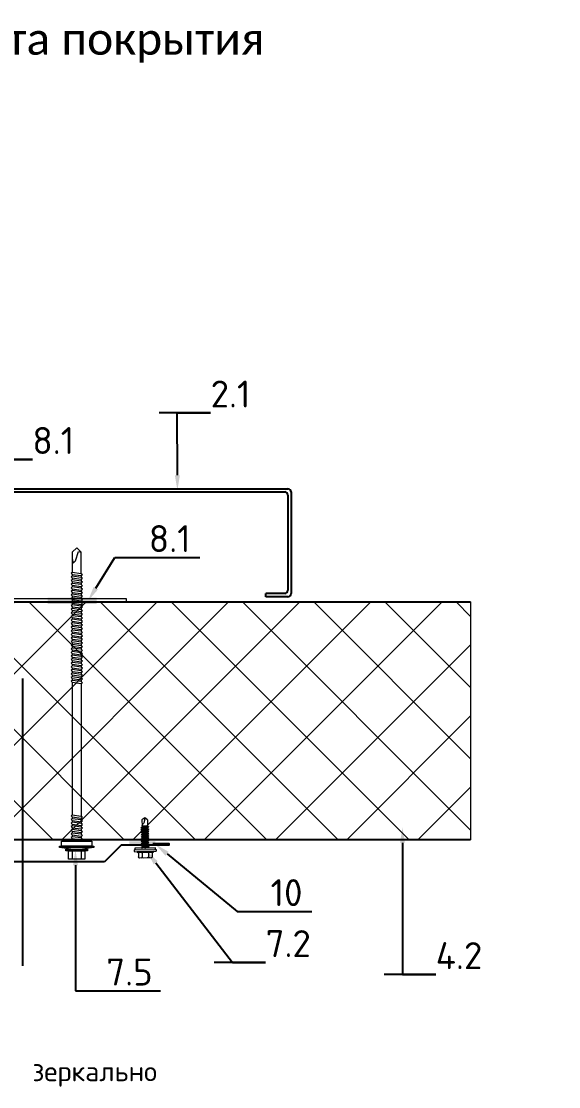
# Model space of a CAD drawing. Header units: millimetres. Extents: x -3689 to 3021565, y -698052 to -604547.
# Drawn here: x 2759594 to 2759933, y -667363 to -666692 of the extents above; entities that cross this region are included whole.
import ezdxf
from ezdxf import colors
from ezdxf.entities.mleader import LeaderData, LeaderLine
from ezdxf.math import Vec2, Vec3

# ---------------------------------------------------------------- set-up
doc = ezdxf.new("R2010")
doc.units = ezdxf.units.MM
doc.linetypes.add('CENTER', pattern=[50.800000000000004, 31.75, -6.35, 6.35, -6.35])
doc.layers.get('0').update_dxf_attribs({"lineweight": 0})
for name, color, linetype in [('A-DOOR-IDEN', 12, 'Continuous'), ('A-FLOR-IDEN', 14, 'Continuous'), ('A-WALL-PATT', 181, 'Continuous'), ('S-GRID', 133, 'CENTER'), ('S-METL', 14, 'Continuous'), ('S-WALL-PATT', 181, 'Continuous')]:
    doc.layers.add(name, color=color, linetype=linetype)
doc.styles.add('Calibri', font='calibri.ttf')
doc.styles.add('ЕСКД', font='isocpeur.ttf')

# ---------------------------------------------------------------- blocks, each defined once
blk = doc.blocks.new('hgm')
at = {"ltscale": 10}
for p, q in [((-21108.96132559556, 245267.5187540154), (-21094.96132559556, 245267.5187540157)), ((-21094.96132559556, 245267.5187540157), (-21094.96132559556, 245265.5187540157)), ((-20912.96132559556, 245267.5187540154), (-20926.96132559556, 245267.5187540157)), ((-20926.96132559556, 245267.5187540157), (-20926.96132559556, 245265.5187540157)), ((-21110.96132559556, 245201.5187540157), (-21110.96132559556, 245265.5187540157)), ((-21108.96132559556, 245203.5187540157), (-21108.96132559556, 245263.5187540157)), ((-21106.96132559556, 245265.5187540154), (-21094.96132559556, 245265.5187540157)), ((-20914.96132559556, 245265.5187540154), (-20926.96132559556, 245265.5187540157)), ((-20912.96132559556, 245203.5187540157), (-20912.96132559556, 245263.5187540157)), ((-20910.96132559556, 245201.5187540157), (-20910.96132559556, 245265.5187540157)), ((-20910.96132559556, 245201.5187540157), (-20910.96132559556, 245264.460550272)), ((-20914.9613255958, 245201.518754016), (-21106.96132559556, 245201.518754016)), ((-20912.9613255958, 245199.518754016), (-21108.96132559964, 245199.5187540157))]:
    blk.add_line(p, q, dxfattribs=at)
for centre, start, end in [((-21108.82260798308, 245265.3800364029), 93.71101659439532, 176.2889833988407), ((-20913.10004320805, 245265.3800364029), 3.711016601159364, 86.28898341226082), ((-21106.82260798308, 245263.3800364029), 93.71101659439532, 176.2889833988407), ((-20915.10004320805, 245263.3800364029), 3.711016601159364, 86.28898341226082), ((-21108.82260798308, 245201.6574716285), 183.7110166011593, 266.2889834056047), ((-21106.82260798308, 245203.6574716285), 183.7110166011593, 266.2889834056047), ((-20915.10004320805, 245203.6574716285), 273.7110165877392, 356.2889833988406), ((-20913.10004320805, 245201.6574716285), 273.7110165877392, 356.2889833988406)]:
    blk.add_arc(centre, 2.14321151593663, start, end, dxfattribs=at)
blk = doc.blocks.new('одлот')
at = {"linetype": 'Continuous', "lineweight": 15}
for p, q in [((-25692.78617162996, 186085.1593354954, -2.76229047643557), (-25692.78617162996, 186083.1593354954, -2.76229047643557)), ((-25692.78617162996, 186085.1593354954, -2.76229047643557), (-25601.78617162996, 186085.1593354954, -2.76229047643557)), ((-25692.78617162996, 186083.1593354954, -2.76229047643557), (-25601.78617162996, 186083.1593354954, -2.76229047643557)), ((-25594.78617162996, 186076.1593354954, -2.76229047643557), (-25594.78617162996, 186015.1593354954, -2.76229047643557)), ((-25592.78617162996, 186076.1593354954, -2.76229047643557), (-25592.78617162996, 186015.1593354954, -2.76229047643557)), ((-25594.78617162996, 186015.1593354954, -2.76229047643557), (-25592.78617162996, 186015.1593354954, -2.76229047643557))]:
    blk.add_line(p, q, dxfattribs=at)
for centre, radius, start, end in [((-25601.78617162996, 186076.1593354954, -2.76229047643557), 9.000000000000023, 7.016709298534877e-15, 90), ((-25601.66782489791, 186076.2776822275, -2.76229047643557), 6.882670822323512, 359.0147571158492, 90.98524288414832)]:
    blk.add_arc(centre, radius, start, end, dxfattribs=at)
blk.add_blockref('hgm', (-4685.63363665601, -59185.68435030084))
blk = doc.blocks.new('*U563')
at = {"lineweight": 0}
h = blk.add_hatch(dxfattribs=at)
h.set_pattern_fill('ANSI37', color=181, scale=10, style=0)
h.set_pattern_definition([(45, (90, -532.448770688905), (-22.45064030267288, 22.45064030267288), []), (135, (90, -532.448770688905), (-22.45064030267288, -22.45064030267288), [])])
h.paths.add_polyline_path([(0, 467.5512293110949), (0, 0), (150, 0), (150, 467.5512293110949)])
at = {"color": 5, "lineweight": 0}
for p, q in [((150, 467.5512293110949), (0, 467.5512293110949)), ((0, 0), (150, 0))]:
    blk.add_line(p, q, dxfattribs=at)
at = {"color": 5}
for p, q in [((0, 467.5512293110949), (0, 0)), ((150, 0), (150, 467.5512293110949))]:
    blk.add_line(p, q, dxfattribs=at)
blk = doc.blocks.new('*U572')
at = {"color": 0, "lineweight": 0, "ltscale": 10}
for p, q in [((-2.853031142658489e-13, 6.794659872000921), (-1.000000000000285, 6.794659872000879)), ((-1.000000000000285, 6.794659872000879), (-0.9999999999997147, -6.794659872000962)), ((0.9999999999995483, 10.75821146399544), (-1.578047253216045e-13, 3.758211464021094)), ((2.853031142658489e-13, -6.794659872000921), (-2.853031142658489e-13, 6.794659872000921)), ((1.999999999999548, 10.75821146399548), (0.9999999999995483, 10.75821146399544)), ((0.9999999999995483, 10.75821146399544), (1.000000000000452, -10.75821146399535)), ((2.000000000000452, -10.75821146399531), (1.999999999999548, 10.75821146399548)), ((4.999999999999596, 9.625768151993025), (1.999999999999596, 9.625768151992899)), ((1.999999999999596, 9.625768151992899), (2.000000000000404, -9.625768151992732)), ((5.000000000000404, -9.625768151992606), (4.999999999999596, 9.625768151993025)), ((-1.000000000000214, 5.095994904011563), (-6.200000000000213, 5.095994904011344)), ((-6.200000000000213, 5.095994904011344), (-6.199999999999785, -5.095994904011865)), ((-1.000000000000119, 2.831108280006405), (-6.200000000000118, 2.831108280006187)), ((-0.9999999999997861, -5.095994904011646), (-1.000000000000214, 5.095994904011563)), ((5.960699671339194, 2.831108280006697), (4.999999999999881, 2.831108280006657)), ((5.960699671339194, 2.831108280006697), (6.413676996087806, 3.623818598440535)), ((6.75340998968594, -2.831108279977059), (5.960699671339194, 2.831108280006697)), ((6.413676996087806, 3.623818598440535), (7.093142983283565, 2.831108280006745)), ((7.093142983283565, 2.831108280006745), (7.885853301688519, -2.831108279977012)), ((8.225586295286144, 2.831108280006792), (7.093142983283565, 2.831108280006745)), ((8.225586295286144, 2.831108280006792), (7.093142983283565, 2.831108280006745)), ((8.225586295286144, 2.831108280006792), (8.678563620122066, 3.623818598440631)), ((9.018296613720201, -2.831108279976964), (8.225586295286144, 2.831108280006792)), ((8.678563620122066, 3.623818598440631), (9.358029607317826, 2.83110828000684)), ((9.358029607317826, 2.83110828000684), (10.15073992572278, -2.831108279976917)), ((10.49047291932041, 2.831108280006887), (9.358029607317826, 2.83110828000684)), ((10.49047291932041, 2.831108280006887), (9.358029607317826, 2.831108280006839)), ((10.49047291932041, 2.831108280006887), (10.94345024406902, 3.623818598440726)), ((11.28318323772536, -2.831108279976869), (10.49047291932041, 2.831108280006887)), ((10.94345024406902, 3.623818598440726), (11.62291623132298, 2.831108280006935)), ((11.62291623132298, 2.831108280006935), (12.41562654969883, -2.831108279976822)), ((12.75535954329646, 2.831108280006982), (11.62291623126478, 2.831108280006935)), ((12.75535954329646, 2.831108280006983), (11.62291623132298, 2.831108280006935)), ((12.75535954329646, 2.831108280006982), (13.20833686810328, 3.623818598440821)), ((13.54806986170141, -2.831108279976774), (12.75535954329646, 2.831108280006982)), ((13.20833686810328, 3.623818598440821), (13.88780285529904, 2.83110828000703)), ((13.88780285529904, 2.83110828000703), (14.68051317370399, -2.831108279976727)), ((15.02024616730162, 2.831108280007077), (13.88780285529904, 2.83110828000703)), ((15.02024616730162, 2.831108280007078), (13.88780285529904, 2.83110828000703)), ((15.02024616730162, 2.831108280007077), (15.47322349210843, 3.623818598440916)), ((15.81295648570657, -2.831108279976679), (15.02024616730162, 2.831108280007077)), ((15.47322349210843, 3.623818598440916), (16.1526894793042, 2.831108280007125)), ((16.1526894793042, 2.831108280007125), (16.94539979768004, -2.831108279976632)), ((17.28513279133588, 2.831108280007173), (16.1526894793042, 2.831108280007125)), ((17.28513279133588, 2.831108280007173), (16.1526894793042, 2.831108280007126)), ((17.28513279133588, 2.831108280007173), (17.73811011608449, 3.623818598441011)), ((18.07784310968262, -2.831108279976584), (17.28513279133588, 2.831108280007173)), ((17.73811011608449, 3.623818598441011), (18.41757610328025, 2.83110828000722)), ((18.41757610328025, 2.83110828000722), (19.2102864216852, -2.831108279976537)), ((19.55001941528283, 2.831108280007268), (18.41757610328025, 2.83110828000722)), ((19.55001941528283, 2.831108280007268), (18.41757610328025, 2.831108280007221)), ((19.55001941528283, 2.831108280007268), (20.00299674011875, 3.623818598441106)), ((20.34272973371688, -2.831108279976489), (19.55001941528283, 2.831108280007268)), ((20.00299674011875, 3.623818598441106), (20.68246272731451, 2.831108280007316)), ((20.68246272731451, 2.831108280007316), (21.47517304571946, -2.831108279976441)), ((21.81490603931709, 2.831108280007363), (20.68246272731451, 2.831108280007316)), ((104.5005885280032, 2.83110828001226), (20.68246272731451, 2.831108280007316)), ((104.5005885280032, 2.83110828001226), (104.9535658528391, 3.623818598446098)), ((105.2932988464372, -2.831108279971497), (104.5005885280032, 2.83110828001226)), ((104.9535658528391, 3.623818598446098), (105.6330318400348, 2.831108280012307)), ((105.6330318400348, 2.831108280012307), (106.4257421584398, -2.83110827997145)), ((106.7654751520374, 2.831108280012355), (105.6330318400348, 2.831108280012307)), ((106.7654751520956, 2.831108280012355), (107.2184524768442, 3.623818598446193)), ((107.5581854704424, -2.831108279971402), (106.7654751520956, 2.831108280012355)), ((107.2184524768442, 3.623818598446193), (107.89791846404, 2.831108280012402)), ((107.89791846404, 2.831108280012402), (108.690628782445, -2.831108279971355)), ((109.0303617760426, 2.83110828001245), (107.89791846404, 2.831108280012402)), ((109.0303617760426, 2.83110828001245), (109.4833391008785, 3.623818598446288)), ((109.8230720944767, -2.831108279971307), (109.0303617760426, 2.83110828001245)), ((109.4833391008785, 3.623818598446288), (110.1628050880743, 2.831108280012497)), ((110.1628050880743, 2.831108280012497), (110.9555154064792, -2.831108279971259)), ((111.2952484000768, 2.831108280012545), (110.1628050880743, 2.831108280012497)), ((111.2952484000768, 2.831108280012545), (111.7482257248255, 3.623818598446383)), ((112.0879587184818, -2.831108279971212), (111.2952484000768, 2.831108280012545)), ((111.7482257248255, 3.623818598446383), (112.4276917120794, 2.831108280012592)), ((112.4276917120794, 2.831108280012592), (113.2204020304553, -2.831108279971164)), ((113.5601350240529, 2.83110828001264), (112.4276917120212, 2.831108280012592)), ((113.5601350240529, 2.83110828001264), (114.0131123488597, 3.623818598446478)), ((114.3528453424579, -2.831108279971117), (113.5601350240529, 2.83110828001264)), ((114.0131123488597, 3.623818598446478), (114.6925783360555, 2.831108280012687)), ((114.6925783360555, 2.831108280012687), (115.4852886544604, -2.831108279971069)), ((115.8250216480581, 2.831108280012735), (114.6925783360555, 2.831108280012687)), ((115.8250216480581, 2.831108280012735), (116.2779989728649, 3.623818598446573)), ((116.617731966463, -2.831108279971022), (115.8250216480581, 2.831108280012735)), ((116.2779989728649, 3.623818598446573), (116.9574649600606, 2.831108280012782)), ((116.9574649600606, 2.831108280012782), (117.7501752784365, -2.831108279970974)), ((118.0899082720923, 2.83110828001283), (116.9574649600606, 2.831108280012782)), ((118.0899082720923, 2.83110828001283), (118.5428855968409, 3.623818598446668)), ((118.8826185904391, -2.831108279970927), (118.0899082720923, 2.83110828001283)), ((118.5428855968409, 3.623818598446668), (119.2223515840367, 2.831108280012878)), ((119.2223515840367, 2.831108280012878), (120.0150619024417, -2.831108279970879)), ((120.3547948960393, 2.831108280012925), (119.2223515840367, 2.831108280012878)), ((120.3547948960393, 2.831108280012925), (120.8077722208752, 3.623818598446763)), ((121.1475052144733, -2.831108279970831), (120.3547948960393, 2.831108280012925)), ((120.8077722208752, 3.623818598446763), (121.4872382080709, 2.831108280012973)), ((121.4872382080709, 2.831108280012973), (122.2799485264759, -2.831108279970784)), ((122.6196815200735, 2.83110828001302), (121.4872382080709, 2.831108280012973)), ((122.6196815200735, 2.83110828001302), (123.0726588448221, 3.623818598446859)), ((123.4123918384203, -2.831108279970736), (122.6196815200735, 2.83110828001302)), ((123.0726588448221, 3.623818598446859), (123.7521248320179, 2.831108280013068)), ((123.7521248320179, 2.831108280013068), (124.5448351504519, -2.831108279970689)), ((124.8845681440496, 2.831108280013115), (123.7521248320179, 2.831108280013068)), ((124.8845681440496, 2.831108280013114), (125.3375454687982, 3.623818598446953)), ((125.6772784623963, -2.831108279970642), (124.8845681440496, 2.831108280013114)), ((125.3375454687982, 3.623818598446953), (126.017011455994, 2.831108280013162)), ((126.017011455994, 2.831108280013162), (126.8097217743989, -2.831108279970595)), ((127.1494547679966, 2.831108280013209), (126.017011455994, 2.831108280013162)), ((127.1494547679966, 2.831108280013209), (127.6024320928325, 3.623818598447048)), ((127.9421650864306, -2.831108279970547), (127.1494547679966, 2.831108280013209)), ((127.6024320928325, 3.623818598447048), (128.2818980800282, 2.831108280013257)), ((128.2818980800282, 2.831108280013257), (129.0746083984332, -2.8311082799705)), ((129.4143413920308, 2.831108280013305), (128.2818980800282, 2.831108280013257)), ((129.4143413920308, 2.831108280013305), (129.8673187167794, 3.623818598447143)), ((130.2070517104358, -2.831108279970452), (129.4143413920308, 2.831108280013305)), ((129.8673187167794, 3.623818598447143), (130.5467847040334, 2.831108280013352)), ((130.5467847040334, 2.831108280013352), (131.3394950224092, -2.831108279970405)), ((131.6792280160069, 2.8311082800134), (130.5467847039752, 2.831108280013352)), ((131.6792280160069, 2.8311082800134), (132.1322053408137, 3.623818598447238)), ((132.4719383344118, -2.831108279970357), (131.6792280160069, 2.8311082800134)), ((132.1322053408137, 3.623818598447238), (132.8116713280095, 2.831108280013447)), ((132.8116713280095, 2.831108280013447), (133.6043816464144, -2.83110827997031)), ((133.944114640012, 2.831108280013495), (132.8116713280095, 2.831108280013447)), ((133.944114640012, 2.831108280013495), (134.3970919648189, 3.623818598447333)), ((134.736824958417, -2.831108279970262), (133.944114640012, 2.831108280013495)), ((134.3970919648189, 3.623818598447333), (135.0765579520146, 2.831108280013543)), ((135.0765579520146, 2.831108280013543), (135.8692682703904, -2.831108279970214)), ((136.2090012640463, 2.83110828001359), (135.0765579520146, 2.831108280013543)), ((136.2090012640463, 2.83110828001359), (136.6619785887949, 3.623818598447428)), ((137.001711582393, -2.831108279970167), (136.2090012640463, 2.83110828001359)), ((136.6619785887949, 3.623818598447428), (137.3414445759907, 2.831108280013638)), ((137.3414445759907, 2.831108280013638), (138.1341548943956, -2.831108279970119)), ((138.4738878879932, 2.831108280013685), (137.3414445759907, 2.831108280013638)), ((138.4738878879932, 2.831108280013685), (138.9268652128292, 3.623818598447524)), ((139.2665982064273, -2.831108279970072), (138.4738878879932, 2.831108280013685)), ((138.9268652128292, 3.623818598447524), (139.6063312000249, 2.831108280013733)), ((139.6063312000249, 2.831108280013733), (140.3990415184299, -2.831108279970024)), ((140.7387745120275, 2.83110828001378), (139.6063312000249, 2.831108280013733)), ((140.7387745120275, 2.83110828001378), (141.1917518367761, 3.623818598447619)), ((141.5314848303742, -2.831108279969976), (140.7387745120275, 2.83110828001378)), ((141.1917518367761, 3.623818598447619), (141.8712178239719, 2.831108280013828)), ((141.8712178239719, 2.831108280013828), (142.6639281424059, -2.831108279969929)), ((143.0036611360036, 2.831108280013875), (141.8712178239719, 2.831108280013828)), ((143.0036611360036, 2.831108280013875), (143.4566384608104, 3.623818598447714)), ((143.7963714544085, -2.831108279969881), (143.0036611360036, 2.831108280013875)), ((143.4566384608104, 3.623818598447714), (144.1361044480061, 2.831108280013923)), ((144.1361044480061, 2.831108280013923), (144.9288147664111, -2.831108279969834)), ((145.2685477600087, 2.83110828001397), (144.1361044480061, 2.831108280013923)), ((145.2685477600087, 2.83110828001397), (145.7215250848446, 3.623818598447809)), ((146.0612580784428, -2.831108279969786), (145.2685477600087, 2.83110828001397)), ((145.7215250848446, 3.623818598447809), (146.4009910720404, 2.831108280014018)), ((146.4009910720404, 2.831108280014018), (147.1937013903871, -2.831108279969739)), ((147.5334343839848, 2.831108280014065), (146.4009910720404, 2.831108280014018)), ((147.533434384043, 2.831108280014065), (147.9864117087916, 3.623818598447904)), ((148.3261447023897, -2.831108279969691), (147.533434384043, 2.831108280014065)), ((147.9864117087916, 3.623818598447904), (148.6658776959873, 2.831108280014113)), ((148.6658776959873, 2.831108280014113), (149.4585880144214, -2.831108279969644)), ((149.798321008019, 2.831108280014161), (148.6658776959873, 2.831108280014113)), ((149.798321008019, 2.831108280014161), (150.2512983328259, 3.623818598447999)), ((150.591031326424, -2.831108279969596), (149.798321008019, 2.831108280014161)), ((150.2512983328259, 3.623818598447999), (150.9307643200216, 2.831108280014208)), ((150.9307643200216, 2.831108280014208), (151.7234746384266, -2.831108279969548)), ((152.0632076320242, 2.831108280014256), (150.9307643200216, 2.831108280014208)), ((152.0632076320242, 2.831108280014256), (152.5161849568019, 3.623818598448094)), ((152.8559179504, -2.831108279969501), (152.0632076320242, 2.831108280014256)), ((152.5161849568019, 3.623818598448094), (153.1956509439977, 2.831108280014303)), ((153.1956509439977, 2.831108280014303), (153.9883612624026, -2.831108279969453)), ((154.3280942560002, 2.831108280014351), (153.1956509439977, 2.831108280014303)), ((154.3280942560002, 2.831108280014351), (154.7810715808071, 3.623818598448189)), ((155.1208045744052, -2.831108279969406), (154.3280942560002, 2.831108280014351)), ((154.7810715808071, 3.623818598448189), (155.4605375680028, 2.831108280014398)), ((155.4605375680028, 2.831108280014398), (156.2532478864078, -2.831108279969358)), ((156.5929808800054, 2.831108280014446), (155.4605375680028, 2.831108280014398)), ((156.5929808800054, 2.831108280014446), (157.0459582048413, 3.623818598448284)), ((157.3856911984394, -2.831108279969311), (156.5929808800054, 2.831108280014446)), ((157.0459582048413, 3.623818598448284), (157.7254241920371, 2.831108280014493)), ((157.7254241920371, 2.831108280014493), (158.518134510442, -2.831108279969263)), ((158.8578675040397, 2.831108280014541), (157.7254241920371, 2.831108280014493)), ((158.8578675040397, 2.831108280014541), (159.3108448287883, 3.623818598448379)), ((159.6505778223864, -2.831108279969216), (158.8578675040397, 2.831108280014541)), ((159.3108448287883, 3.623818598448379), (159.990310815984, 2.831108280014588)), ((159.990310815984, 2.831108280014588), (160.7830211344181, -2.831108279969168)), ((161.1227541280157, 2.831108280014636), (159.990310815984, 2.831108280014588)), ((161.1227541280157, 2.831108280014636), (161.5757314528225, 3.623818598448474)), ((161.9154644464207, -2.831108279969121), (161.1227541280157, 2.831108280014636)), ((161.5757314528225, 3.623818598448474), (162.2551974400183, 2.831108280014683)), ((162.2551974400183, 2.831108280014683), (163.0479077584232, -2.831108279969073)), ((163.3876407520209, 2.831108280014731), (162.2551974400183, 2.831108280014683)), ((163.3876407520209, 2.831108280014731), (163.8406180767986, 3.623818598448569)), ((164.1803510703967, -2.831108279969026), (163.3876407520209, 2.831108280014731)), ((163.8406180767986, 3.623818598448569), (164.5200840639943, 2.831108280014779)), ((164.5200840639943, 2.831108280014779), (165.3127943823993, -2.831108279968978)), ((165.6525273759969, 2.831108280014826), (164.5200840639943, 2.831108280014779)), ((165.6525273759969, 2.831108280014826), (166.1055047008037, 3.623818598448664)), ((166.4452376944019, -2.83110827996893), (165.6525273759969, 2.831108280014826)), ((166.1055047008037, 3.623818598448664), (166.7849706879995, 2.831108280014874)), ((166.7849706879995, 2.831108280014874), (167.5776810064336, -2.831108279968883)), ((167.9174140000312, 2.831108280014921), (166.7849706879995, 2.831108280014874)), ((167.9174140000312, 2.831108280014921), (168.370391324838, 3.62381859844876)), ((168.7101243184361, -2.831108279968835), (167.9174140000312, 2.831108280014921)), ((168.370391324838, 3.62381859844876), (169.0498573120338, 2.831108280014969)), ((169.0498573120338, 2.831108280014969), (169.8425676303805, -2.831108279968788)), ((170.1823006239781, 2.831108280015016), (169.0498573120338, 2.831108280014969)), ((170.1823006240363, 2.831108280015016), (170.6352779488141, 3.623818598448855)), ((170.9750109424122, -2.83110827996874), (170.1823006240363, 2.831108280015016)), ((170.6352779488141, 3.623818598448855), (171.3147439360098, 2.831108280015064)), ((171.3147439360098, 2.831108280015064), (172.1074542544148, -2.831108279968693)), ((172.4471872480124, 2.831108280015112), (171.3147439360098, 2.831108280015064)), ((172.4471872480124, 2.831108280015112), (172.9001645728192, 3.62381859844895)), ((173.2398975664173, -2.831108279968645), (172.4471872480124, 2.831108280015112)), ((172.9001645728192, 3.62381859844895), (173.579630560015, 2.831108280015159)), ((173.5796305600149, 2.831108280015159), (187.1689503039877, 2.83110828001573)), ((173.579630560015, 2.831108280015159), (174.3723408784199, -2.831108279968598)), ((181.733222406422, -0.679465987201224), (187.6219276287947, 1.132443311997329)), ((187.168891720008, 2.83110828001573), (190, 1.699364696006077e-11)), ((190, 1.699364696006077e-11), (187.1688917200664, -2.83110827996806)), ((187.6219276287947, 1.132443311997329), (187.310505717999, 2.689552866004499)), ((-0.9999999999998811, -2.831108279977385), (-6.19999999999988, -2.831108279977603)), ((-6.199999999999785, -5.095994904011865), (-0.9999999999997861, -5.095994904011646)), ((1.578047253205254e-13, -3.758211463995394), (1.000000000000452, -10.75821146399535)), ((6.75340998968594, -2.831108279977058), (5.000000000000119, -2.831108279977132)), ((7.432875976881695, -3.510574267172757), (6.75340998968594, -2.831108279977059)), ((7.885853301688519, -2.831108279977012), (7.432875976881695, -3.510574267172757)), ((9.018296613720201, -2.831108279976964), (7.885853301688519, -2.831108279977012)), ((9.018296613720201, -2.831108279976963), (7.885853301688519, -2.831108279977011)), ((9.697762600915956, -3.510574267172662), (9.018296613720201, -2.831108279976964)), ((10.15073992572278, -2.831108279976917), (9.697762600915956, -3.510574267172662)), ((11.28318323766715, -2.831108279976869), (10.15073992572278, -2.831108279976917)), ((11.28318323772536, -2.831108279976868), (10.15073992572278, -2.831108279976916)), ((11.96264922492111, -3.510574267172567), (11.28318323772536, -2.831108279976869)), ((12.41562654969883, -2.831108279976822), (11.96264922492111, -3.510574267172567)), ((13.54806986170141, -2.831108279976774), (12.41562654969883, -2.831108279976822)), ((13.54806986170141, -2.831108279976773), (12.41562654969883, -2.83110827997682)), ((14.22753584889717, -3.510574267172472), (13.54806986170141, -2.831108279976774)), ((14.68051317370399, -2.831108279976727), (14.22753584889717, -3.510574267172472)), ((15.81295648570657, -2.831108279976679), (14.68051317370399, -2.831108279976727)), ((15.81295648570657, -2.831108279976678), (14.68051317370399, -2.831108279976725)), ((16.49242247290232, -3.510574267172377), (15.81295648570657, -2.831108279976679)), ((16.94539979768004, -2.831108279976632), (16.49242247290232, -3.510574267172377)), ((18.07784310968262, -2.831108279976584), (16.94539979768004, -2.831108279976632)), ((18.07784310968262, -2.831108279976584), (16.94539979768004, -2.831108279976631)), ((18.75730909687838, -3.510574267172282), (18.07784310968262, -2.831108279976584)), ((19.2102864216852, -2.831108279976537), (18.75730909687838, -3.510574267172282)), ((20.34272973371688, -2.831108279976489), (19.2102864216852, -2.831108279976537)), ((20.34272973371688, -2.831108279976489), (19.2102864216852, -2.831108279976536)), ((21.02219572091264, -3.510574267172187), (20.34272973371688, -2.831108279976489)), ((21.47517304571946, -2.831108279976441), (21.02219572091264, -3.510574267172187)), ((105.2932988464372, -2.831108279971498), (21.47517304571946, -2.831108279976441)), ((105.972764833633, -3.510574267167195), (105.2932988464372, -2.831108279971497)), ((106.4257421584398, -2.83110827997145), (105.972764833633, -3.510574267167195)), ((107.5581854703842, -2.831108279971402), (106.4257421584398, -2.83110827997145)), ((108.2376514576382, -3.5105742671671), (107.5581854704424, -2.831108279971402)), ((108.690628782445, -2.831108279971355), (108.2376514576382, -3.5105742671671)), ((109.8230720944767, -2.831108279971307), (108.690628782445, -2.831108279971355)), ((110.5025380816724, -3.510574267167005), (109.8230720944767, -2.831108279971307)), ((110.9555154064792, -2.831108279971259), (110.5025380816724, -3.510574267167005)), ((112.0879587184236, -2.831108279971212), (110.9555154064792, -2.831108279971259)), ((112.7674247056776, -3.51057426716691), (112.0879587184818, -2.831108279971212)), ((113.2204020304553, -2.831108279971164), (112.7674247056776, -3.51057426716691)), ((114.3528453424579, -2.831108279971117), (113.2204020304553, -2.831108279971164)), ((115.0323113296536, -3.510574267166815), (114.3528453424579, -2.831108279971117)), ((115.4852886544604, -2.831108279971069), (115.0323113296536, -3.510574267166815)), ((116.617731966463, -2.831108279971022), (115.4852886544604, -2.831108279971069)), ((117.2971979536588, -3.510574267166719), (116.617731966463, -2.831108279971022)), ((117.7501752784365, -2.831108279970974), (117.2971979536588, -3.510574267166719)), ((118.8826185904391, -2.831108279970927), (117.7501752784365, -2.831108279970974)), ((119.5620845776348, -3.510574267166624), (118.8826185904391, -2.831108279970927)), ((120.0150619024417, -2.831108279970879), (119.5620845776348, -3.510574267166624)), ((121.1475052144733, -2.831108279970831), (120.0150619024417, -2.831108279970879)), ((121.8269712016691, -3.510574267166529), (121.1475052144733, -2.831108279970831)), ((122.2799485264759, -2.831108279970784), (121.8269712016691, -3.510574267166529)), ((123.4123918384203, -2.831108279970736), (122.2799485264759, -2.831108279970784)), ((124.0918578256743, -3.510574267166434), (123.4123918384203, -2.831108279970736)), ((124.5448351504519, -2.831108279970689), (124.0918578256743, -3.510574267166434)), ((125.6772784623963, -2.831108279970641), (124.5448351504519, -2.831108279970689)), ((126.3567444495921, -3.51057426716634), (125.6772784623963, -2.831108279970642)), ((126.8097217743989, -2.831108279970595), (126.3567444495921, -3.51057426716634)), ((127.9421650864306, -2.831108279970547), (126.8097217743989, -2.831108279970595)), ((128.6216310736264, -3.510574267166245), (127.9421650864306, -2.831108279970547)), ((129.0746083984332, -2.8311082799705), (128.6216310736264, -3.510574267166245)), ((130.2070517103776, -2.831108279970452), (129.0746083984332, -2.8311082799705)), ((130.8865176976315, -3.51057426716615), (130.2070517104358, -2.831108279970452)), ((131.3394950224092, -2.831108279970405), (130.8865176976315, -3.51057426716615)), ((132.4719383344118, -2.831108279970357), (131.3394950224092, -2.831108279970405)), ((133.1514043216076, -3.510574267166055), (132.4719383344118, -2.831108279970357)), ((133.6043816464144, -2.83110827997031), (133.1514043216076, -3.510574267166055)), ((134.736824958417, -2.831108279970262), (133.6043816464144, -2.83110827997031)), ((135.4162909456127, -3.51057426716596), (134.736824958417, -2.831108279970262)), ((135.8692682703904, -2.831108279970214), (135.4162909456127, -3.51057426716596)), ((137.001711582393, -2.831108279970167), (135.8692682703904, -2.831108279970214)), ((137.6811775695888, -3.510574267165865), (137.001711582393, -2.831108279970167)), ((138.1341548943956, -2.831108279970119), (137.6811775695888, -3.510574267165865)), ((139.2665982064273, -2.831108279970072), (138.1341548943956, -2.831108279970119)), ((139.946064193623, -3.51057426716577), (139.2665982064273, -2.831108279970072)), ((140.3990415184299, -2.831108279970024), (139.946064193623, -3.51057426716577)), ((141.5314848303742, -2.831108279969976), (140.3990415184299, -2.831108279970024)), ((142.2109508176282, -3.510574267165675), (141.5314848303742, -2.831108279969976)), ((142.6639281424059, -2.831108279969929), (142.2109508176282, -3.510574267165675)), ((143.7963714544085, -2.831108279969881), (142.6639281424059, -2.831108279969929)), ((144.4758374416043, -3.51057426716558), (143.7963714544085, -2.831108279969881)), ((144.9288147664111, -2.831108279969834), (144.4758374416043, -3.51057426716558)), ((146.0612580784428, -2.831108279969786), (144.9288147664111, -2.831108279969834)), ((146.7407240656385, -3.510574267165484), (146.0612580784428, -2.831108279969786)), ((147.1937013903871, -2.831108279969739), (146.7407240656385, -3.510574267165484)), ((148.3261447023897, -2.831108279969691), (147.1937013903871, -2.831108279969739)), ((149.0056106895855, -3.510574267165389), (148.3261447023897, -2.831108279969691)), ((149.4585880144214, -2.831108279969644), (149.0056106895855, -3.510574267165389)), ((150.591031326424, -2.831108279969596), (149.4585880144214, -2.831108279969644)), ((151.2704973136197, -3.510574267165294), (150.591031326424, -2.831108279969596)), ((151.7234746384266, -2.831108279969548), (151.2704973136197, -3.510574267165294)), ((152.8559179504, -2.831108279969501), (151.7234746384266, -2.831108279969548)), ((153.5353839376249, -3.510574267165199), (152.8559179504, -2.831108279969501)), ((153.9883612624026, -2.831108279969453), (153.5353839376249, -3.510574267165199)), ((155.1208045744052, -2.831108279969406), (153.9883612624026, -2.831108279969453)), ((155.8002705616009, -3.510574267165104), (155.1208045744052, -2.831108279969406)), ((156.2532478864078, -2.831108279969358), (155.8002705616009, -3.510574267165104)), ((157.3856911984394, -2.831108279969311), (156.2532478864078, -2.831108279969358)), ((158.0651571856352, -3.510574267165009), (157.3856911984394, -2.831108279969311)), ((158.518134510442, -2.831108279969263), (158.0651571856352, -3.510574267165009)), ((159.6505778223864, -2.831108279969216), (158.5181345103838, -2.831108279969263)), ((160.3300438095822, -3.510574267164914), (159.6505778223864, -2.831108279969216)), ((160.7830211344181, -2.831108279969168), (160.3300438095822, -3.510574267164914)), ((161.9154644464207, -2.831108279969121), (160.7830211344181, -2.831108279969168)), ((162.5949304336164, -3.510574267164818), (161.9154644464207, -2.831108279969121)), ((163.0479077584232, -2.831108279969073), (162.5949304336164, -3.510574267164818)), ((164.1803510703967, -2.831108279969026), (163.0479077584232, -2.831108279969073)), ((164.8598170576507, -3.510574267164723), (164.1803510703967, -2.831108279969026)), ((165.3127943823993, -2.831108279968978), (164.8598170576507, -3.510574267164723)), ((166.4452376944019, -2.83110827996893), (165.3127943823993, -2.831108279968978)), ((167.1247036815976, -3.510574267164628), (166.4452376944019, -2.83110827996893)), ((167.5776810064336, -2.831108279968883), (167.1247036815976, -3.510574267164628)), ((168.7101243184361, -2.831108279968835), (167.5776810064336, -2.831108279968883)), ((169.3895903056319, -3.510574267164533), (168.7101243184361, -2.831108279968835)), ((169.8425676303805, -2.831108279968788), (169.3895903056319, -3.510574267164533)), ((170.9750109424122, -2.83110827996874), (169.8425676303805, -2.831108279968788)), ((171.6544769296079, -3.510574267164438), (170.9750109424122, -2.83110827996874)), ((172.1074542544148, -2.831108279968693), (171.6544769296079, -3.510574267164438)), ((173.2398975664173, -2.831108279968645), (172.1074542544148, -2.831108279968693)), ((173.9193635536131, -3.510574267164343), (173.2398975664173, -2.831108279968645)), ((174.3723408784199, -2.831108279968598), (173.9193635536131, -3.510574267164343)), ((187.1689503040461, -2.83110827996806), (174.3723408784199, -2.831108279968598)), ((180.3742904320306, -2.264886624010712), (181.733222406422, -0.679465987201224)), ((183.2053987120226, -2.831108279968227), (180.3742904320306, -2.264886624010712)), ((-0.9999999999997147, -6.794659872000962), (2.853031142658489e-13, -6.794659872000921)), ((1.000000000000452, -10.75821146399535), (2.000000000000452, -10.75821146399531)), ((2.000000000000404, -9.625768151992732), (5.000000000000404, -9.625768151992606))]:
    blk.add_line(p, q, dxfattribs=at)
blk = doc.blocks.new('*U574')
for p in [(0, 250), (-250, 0)]:
    blk.add_line(p, (0, 0))
for points in [[(-11.60660171776544, 280.6066017178237), (-11.60660171776544, 290.6066017178237), (-10.60660171776544, 290.6066017178237), (-10.60660171776544, 260.6066017178237), (0, 250)], [(-280.6066017178237, 11.60660171779455), (-290.6066017178237, 11.60660171779455), (-290.6066017178237, 10.60660171779455), (-260.6066017178237, 10.60660171779455), (-250, 0)]]:
    blk.add_lwpolyline(points)
blk = doc.blocks.new('*U530')
at = {"lineweight": 0}
blk.add_hatch(color=0, dxfattribs=at).paths.add_polyline_path([(6.500028934155127, -0.9992351740365836), (-6.500028934155127, -0.9992351740365865), (-6.500028934155127, -1.443296356685747e-15), (6.500028934155127, 1.443296356685747e-15)])
at = {"color": 0, "lineweight": 0}
for p, q in [((1.269850955752187, 14.00874446512899), (-2.463640661277172, 13.35062126943376)), ((-1.759620378325057, 13.75704072578811), (-2.463640661277172, 13.35062126943376)), ((-1.75979577822, 17.76911293662852), (0.0001427191382348255, 19.00156603410142)), ((-1.75979577822, 17.77512051083614), (-1.759595558345612, 13.76304829795845)), ((1.760382413362092, 13.81289524427848), (-1.759660946016087, 12.94413154770155)), ((-0.73936477863754, 14.00884473376209), (-1.759620378303229, 13.75704072578811)), ((2.112392185430505, 14.00870241870871), (-0.73936477863754, 14.00884473376209)), ((0.0001427191382348255, 19.00156603410142), (1.760204217272982, 17.76928860001499)), ((1.760204217280258, 17.77529617422261), (1.760392185868111, 14.00871998502408)), ((1.760382413362092, 13.81289524427848), (1.760351631783121, 13.19608375453391)), ((2.099570586164188, 14.00870305852732), (1.760382413362092, 13.81289524427848)), ((2.464051369635853, 7.179314708977475), (-2.463991987948249, 6.31062127777841)), ((-1.759971704996135, 6.717040734132754), (-2.463991987948249, 6.31062127777841)), ((2.464121634970069, 8.587314707343468), (-2.463921722635862, 7.718621276086197)), ((-1.759901439669195, 8.12504073244054), (-2.463921722635862, 7.718621276086197)), ((-1.759942007382053, 7.312131554412192), (-2.463921722635862, 7.718621276086197)), ((2.46419190031156, 9.995314705651255), (-2.46385145729437, 9.126621274393985)), ((-1.759831174327704, 9.533040730806535), (-2.46385145729437, 9.126621274393985)), ((-1.759871742040562, 8.720131552719979), (-2.46385145729437, 9.126621274393985)), ((2.464262165653051, 11.40331470395904), (-2.463781191952878, 10.53462127275998)), ((-1.759760908986212, 10.94104072911432), (-2.463781191952878, 10.53462127275998)), ((-1.75980147669907, 10.12813155108597), (-2.463781191952878, 10.53462127275998)), ((2.464332430994543, 12.81131470232504), (-2.463710926611387, 11.94262127106777)), ((-1.75969064364472, 12.34904072748032), (-2.463710926611387, 11.94262127106777)), ((-1.759731211357578, 11.53613154939376), (-2.463710926611387, 11.94262127106777)), ((-1.759660946023363, 12.94413154770155), (-2.463640661277172, 13.35062126943376)), ((1.760031086669186, 6.772895252623131), (-1.760012272716269, 5.904131556046196)), ((-1.759942007374777, 7.312131554412192), (-1.7599727889683, 6.695320064609406)), ((1.760071654382044, 7.585804430709688), (-1.759971704996135, 6.717040734132754)), ((1.760101352010678, 8.180895250989126), (-1.759942007374777, 7.312131554412192)), ((1.760141919723536, 8.993804429017475), (-1.759901439669195, 8.12504073244054)), ((-1.759871742040562, 8.720131552719979), (-1.759901439669195, 8.12504073244054)), ((1.760171617337617, 9.588895249296913), (-1.759871742040562, 8.720131552719979)), ((1.760212185057751, 10.40180442732526), (-1.759831174327704, 9.533040730806535)), ((-1.75980147669907, 10.12813155108597), (-1.759831174327704, 9.533040730806535)), ((1.760241882679109, 10.99689524766291), (-1.75980147669907, 10.12813155108597)), ((1.760282450399243, 11.80980442569126), (-1.759760908986212, 10.94104072911432)), ((-1.759731211357578, 11.53613154939376), (-1.759760908986212, 10.94104072911432)), ((1.760312148020601, 12.4048952459707), (-1.759731211357578, 11.53613154939376)), ((1.760352715740735, 13.21780442399904), (-1.75969064364472, 12.34904072748032)), ((-1.759660946016087, 12.94413154770155), (-1.75969064364472, 12.34904072748032)), ((1.760031086669186, 6.772895252623131), (1.760000305097491, 6.156083762820346)), ((2.464051369635853, 7.179314708977475), (1.760031086669186, 6.772895252623131)), ((1.760101352010678, 8.180895250989126), (1.760070570438983, 7.564083761186341)), ((2.464051369635853, 7.179314708977475), (1.760071654382044, 7.585804430709688)), ((2.464121634970069, 8.587314707343468), (1.760101352010678, 8.180895250989126)), ((1.760171617352169, 9.588895249296913), (1.760140835780474, 8.972083759494128)), ((2.464121634970069, 8.587314707343468), (1.76014191971626, 8.993804429017475)), ((2.46419190031156, 9.995314705651255), (1.760171617337617, 9.588895249296913)), ((1.760241882693661, 10.99689524766291), (1.760211101121966, 10.38008375786012)), ((2.46419190031156, 9.995314705651255), (1.760212185057751, 10.40180442732526)), ((2.464262165653051, 11.40331470395904), (1.760241882679109, 10.99689524766291)), ((1.760312148035152, 12.4048952459707), (1.760281366463457, 11.78808375616791)), ((2.464262165653051, 11.40331470395904), (1.760282450399243, 11.80980442569126)), ((2.464332430994543, 12.81131470232504), (1.760312148020601, 12.4048952459707)), ((2.464332430994543, 12.81131470232504), (1.760352715740735, 13.21780442399904)), ((2.46377030829899, 1.547314715688118), (-2.464273049314216, 0.6786212844308461)), ((-1.760252766340273, 1.085040740785189), (-2.46427304930694, 0.6786212844308461)), ((-1.760293334060407, 0.2721315627568398), (-2.464273049314216, 0.6786212844308461)), ((2.463840573640482, 2.955314713995905), (-2.464202783972724, 2.086621282796841)), ((-1.760182501006057, 2.493040739151184), (-2.464202783972724, 2.086621282796841)), ((-1.760223068718916, 1.680131561064627), (-2.464202783972724, 2.086621282796841)), ((2.463910838960146, 4.363314712303692), (-2.464132518631233, 3.494621281104628)), ((-1.760112235679118, 3.901040737458971), (-2.464132518631233, 3.494621281104628)), ((-1.760152803377424, 3.088131559430622), (-2.464132518631233, 3.494621281104628)), ((2.463981104301637, 5.771314710669687), (-2.464062253289741, 4.902621279470623)), ((-1.760041970337626, 5.309040735766758), (-2.464062253289741, 4.902621279470623)), ((-1.760082538043208, 4.496131557738409), (-2.464062253289741, 4.902621279470623)), ((-1.760012272723545, 5.904131556046196), (-2.463991987948249, 6.31062127777841)), ((-1.760293334053131, 0.2721315627568398), (-1.76030691460619, -3.908666534005322e-16)), ((1.759750025339599, 1.140895259333775), (-1.760293334053131, 0.2721315627568398)), ((1.759790593045182, 1.953804437362124), (-1.760252766332997, 1.085040740785189)), ((-1.76022306871164, 1.680131561064627), (-1.760252766340273, 1.085040740785189)), ((1.759820290666539, 2.548895257641562), (-1.760223068718916, 1.680131561064627)), ((1.759860858379397, 3.361804435728119), (-1.760182501006057, 2.493040739151184)), ((-1.760152803377424, 3.088131559430622), (-1.760182501006057, 2.493040739151184)), ((1.759890556000755, 3.95689525594935), (-1.760152803377424, 3.088131559430622)), ((1.759931123720889, 4.769804434035906), (-1.760112235664566, 3.901040737458971)), ((-1.760082538035932, 4.496131557738409), (-1.760112235679118, 3.901040737458971)), ((1.759960821342246, 5.364895254315344), (-1.760082538043208, 4.496131557738409)), ((-1.760012272716269, 5.904131556046196), (-1.760043054287964, 5.287320066301619)), ((1.760001389040553, 6.177804432401901), (-1.760041970337626, 5.309040735766758)), ((1.75972032770369, 0.545804439054337), (-0.4517616882585572, -1.003112455896365e-16)), ((2.463700042957499, 0.1393147173803305), (1.673376388229372, 3.715641990152666e-16)), ((1.759750025339599, 1.140895259333775), (1.759719243746076, 0.5240837695309898)), ((2.463700042957499, 0.1393147173803305), (1.75972032770369, 0.545804439054337)), ((2.46377030829899, 1.547314715688118), (1.759750025339599, 1.140895259333775)), ((1.759820290673815, 2.548895257641562), (1.759789509087568, 1.932083767896985)), ((2.46377030829899, 1.547314715688118), (1.759790593037906, 1.953804437362124)), ((2.463840573640482, 2.955314713995905), (1.759820290666539, 2.548895257641562)), ((1.759890556000755, 3.95689525594935), (1.75985977442906, 3.340083766204772)), ((2.463840573640482, 2.955314713995905), (1.759860858379397, 3.361804435728119)), ((2.463910838960146, 4.363314712303692), (1.759890556000755, 3.95689525594935)), ((1.759960821342246, 5.364895254315344), (1.759930039755999, 4.748083764512558)), ((2.463910838960146, 4.363314712303692), (1.759931123720889, 4.769804434035906)), ((2.463981104301637, 5.771314710669687), (1.759960821327694, 5.364895254315344)), ((2.463981104301637, 5.771314710669687), (1.760001389040553, 6.177804432343693)), ((2.463700042957499, 0.1393147173803305), (2.222372062249633, 4.934657265586468e-16)), ((6.499971000332154, 0.001566034101416869), (6.500028934155127, -0.9992351740365836)), ((-6.999971091820045, -0.9992351740365866), (-6.999913204039332, -1.999240946024658)), ((7.000028934984586, -0.9992351740365835), (-6.999971091820045, -0.9992351740365866)), ((-6.999971091820045, -0.9992351740365866), (-6.999971091820045, -1.999235174036587)), ((-3.372512593312422, -2.360930037742948), (-6.999971091820045, -1.999235174036587)), ((-5.042529794140137, -2.36092890793225), (4.957470193156043, -2.360429864318575)), ((-5.042529794140137, -2.36092890793225), (-5.042504841956543, -2.860928907291965)), ((-5.042504841956543, -2.860928907291965), (4.957495145325085, -2.860429863678291)), ((-4.372512593326974, -2.360930037742948), (4.28745299234288, -2.360428734507877)), ((-4.372466748827719, -3.152888939424885), (-4.372330301179318, -5.510008432378529)), ((-3.58501512947987, -6.297232458076908), (3.50041125866119, -6.296822300821078)), ((-2.01065795654722, -3.152687751920895), (-2.010521505289943, -5.509871713235045)), ((-2.010653540746716, -3.228970242373181), (-2.010521505289943, -5.509871713235045)), ((1.925690043317446, -3.152571722050198), (1.925826488215536, -5.509643848228735)), ((7.000086822110463, -1.99922954221256), (3.287452992371983, -2.360428734507877)), ((4.287498841193157, -3.152463260455988), (4.287635284337741, -5.509507129143458)), ((4.957470193156043, -2.360429864318575), (4.957495145325085, -2.860429863678291)), ((7.000028934984586, -0.9992351740365835), (7.000086822103187, -1.99922954221256)), ((7.000028934991862, -0.9992351740365835), (7.000028934991862, -1.999235174036584))]:
    blk.add_line(p, q, dxfattribs=at)
blk.add_lwpolyline([(6.500028934155127, -0.9992351740365836), (-6.500028934155127, -0.9992351740365865), (-6.500028934155127, -1.443296356685747e-15), (6.500028934155127, 1.443296356685747e-15)], close=True, dxfattribs=at)
for centre, start, end in [((-3.585060702433111, -5.509962859388908), 180.0033167038442, 270.0033167042611), ((-2.797791103977942, -5.509917286399288), 270.0033167042611, 0.003316703844216687), ((-1.22325190653646, -5.509826140245424), 180.0033167038442, 270.0033167042611), ((1.138556889469329, -5.509689421276563), 270.0033167042611, 0.003316703844216687), ((2.713096086903535, -5.509598275122698), 180.0033167038442, 270.0033167042611), ((3.500365685649742, -5.509552702133078), 270.0033167042611, 0.003316703844216687)]:
    blk.add_arc(centre, 0.7872696000000154, start, end, dxfattribs=at)
at = {"color": 0, "lineweight": 0, "extrusion": (0, 0, -1)}
for centre, major_axis, ratio, start_param, end_param in [((-5.164466747446568, -3.152934786339758), (-0.4695426015677405, -0.6378038454834557), 0.9999999999521482, 3.7001413829075, 4.077737360034711), ((-1.218657958088442, -3.152737986587455), (-0.4695426016314956, -0.6378038455700573), 0.9999999998798036, 0.9361447064777346, 1.313740683556781), ((1.133690044815013, -3.152620782959275), (-0.4695426015914638, -0.6378038455156804), 0.9999999999951029, 3.700141382885612, 4.077737360014203), ((5.079498840263115, -3.152423982799518), (-0.469542601613166, -0.6378038455451589), 0.9999999999374978, 0.9361447064519131, 1.313740683536806)]:
    blk.add_ellipse(centre, major_axis=major_axis, ratio=ratio, start_param=start_param, end_param=end_param, dxfattribs=at)
at = {"color": 0, "lineweight": 0, "extrusion": (0, 0, -0.9999999999999999)}
for centre, major_axis, ratio, start_param, end_param in [((-2.802657956068287, -3.152817035093905), (-0.4695426015830329, -0.6378038455042281), 0.9999999999820529, 3.700141382891477, 4.077737359997727), ((2.717690042794858, -3.152541734511033), (-0.469542601635972, -0.6378038455761381), 0.9999999998681064, 0.9361447064850439, 1.31374068359107)]:
    blk.add_ellipse(centre, major_axis=major_axis, ratio=ratio, start_param=start_param, end_param=end_param, dxfattribs=at)
at = {"color": 0, "lineweight": 0}
blk.add_open_spline([(0.0001427191455107831, 19.00156603415963), (0.05083747002936031, 18.23320035467623), (0.1406947712312066, 16.87125922471751), (0.8799432696832777, 15.33543048088905), (1.551164845863238, 14.82059633685276), (1.760358575389543, 14.67621029395378)], degree=3, knots=[0, 0, 0, 0, 2.306624246534305, 4.088530392190128, 4.845953933886731, 4.845953933886731, 4.845953933886731, 4.845953933886731], dxfattribs=at)
blk = doc.blocks.new('*U529')
at = {"color": 0, "rotation": 270}
blk.add_blockref('*U530', (0, -3.641531520770513e-12), dxfattribs=at)

msp = doc.modelspace()

# ---------------------------------------------------------------- hatches: boundary and pattern name
at = {"layer": 'S-WALL-PATT', "lineweight": 0, "ltscale": 10}
h = msp.add_hatch(color=250, dxfattribs=at)
h.dxf.hatch_style = 1
h.paths.add_polyline_path([(2759641.30273555, -667054.9243841422), (2759641.30273555, -667058.9567494168), (2759610.481478216, -667058.9567494168), (2759610.481478216, -667054.9243841422)])
h = msp.add_hatch(color=250, dxfattribs=at)
h.dxf.hatch_style = 1
h.paths.add_polyline_path([(2759678.255534225, -667210.13230232), (2759678.255534225, -667208.620654577), (2759662.025171363, -667208.620654577), (2759662.025171363, -667210.13230232)])

# ---------------------------------------------------------------- linework, layer by layer
at = {"layer": 'S-GRID', "color": 250, "ltscale": 5}
msp.add_line((2759269.525217175, -667057.6209545692), (2759838.694595027, -667057.6209545692), dxfattribs=at)
at = {"layer": 'S-METL', "color": 250, "ltscale": 10}
msp.add_line((2759594.745055615, -667286.9300492872), (2759594.745055615, -667105.903271093), dxfattribs=at)

# ---------------------------------------------------------------- block references
at = {"layer": 'A-WALL-PATT', "color": 250, "lineweight": 0, "xscale": -1, "rotation": 270.0000000000001}
msp.add_blockref('*U563', (2759409.506160267, -667207.6209545692), dxfattribs=at)
at = {"layer": 'S-METL', "color": 250, "xscale": -1}
msp.add_blockref('*U574', (2759396.211427924, -667221.5492604664), dxfattribs=at)
at = {"layer": 'S-METL', "color": 250, "rotation": 180}
msp.add_blockref('одлот', (2733967.278820075, -480972.4616190739, 2.76229047643557), dxfattribs=at)
at = {"layer": 'S-METL', "color": 250, "xscale": -1}
for name, p, rotation in [('*U572', (2759628.749557727, -667213.4860131644), 270), ('*U529', (2759671.894467063, -667212.7585374784), 270.7690118746293)]:
    msp.add_blockref(name, p, dxfattribs=dict(at, rotation=rotation))

# ---------------------------------------------------------------- texts
at = {"layer": 'A-DOOR-IDEN', "color": 250, "linetype": 'ByBlock', "ltscale": 500, "insert": (2759517.161953323, -666705.165403852), "char_height": 20, "width": 692.3264608246973, "attachment_point": 5, "style": 'Calibri'}
msp.add_mtext('Выше уровня профлиста покрытия', dxfattribs=at)
at = {"layer": 'S-GRID', "color": 250, "insert": (2759640.080299597, -667355.2052276583), "char_height": 12.61832727272727, "width": 357.1744549035636, "attachment_point": 5, "style": 'ЕСКД'}
msp.add_mtext('зеркально', dxfattribs=at)

# ---------------------------------------------------------------- leaders
at = {"layer": 'A-FLOR-IDEN', "color": 250}
ml = msp.add_multileader_mtext('Standard', dxfattribs=at)
ml.set_content('2.1', color=250, style='ЕСКД')
ml.set_leader_properties()
ml.build(insert=Vec2(0, 0))
ml.multileader.update_dxf_attribs({"text_left_attachment_type": 6, "text_right_attachment_type": 6, "dogleg_length": 20.96987534605703, "arrow_head_size": 9.600000000000001})
ctx = ml.context
ctx.base_point, ctx.char_height, ctx.arrow_head_size, ctx.landing_gap_size, ctx.plane_origin, ctx.plane_x_axis, ctx.plane_y_axis = Vec3(2759713.151393322, -666938.4231680976, 2.76229047643557), 17, 9.600000000000001, 0, Vec3(2759832.96766636, -666963.8345084346, 2.76229047643557), Vec3(1, -2.258681448315656e-12), Vec3(2.258681448315656e-12, 1)
ctx.left_attachment, ctx.right_attachment = 6, 6
notes = []
notes.append((ctx, [(1, (1, 1, 0), (2759692.181517976, -666938.4231680976, 2.76229047643557), (1, -2.258681448315656e-12), 20.96987534605703, [(0, [(2759692.229564612, -666987.3536149396, 2.76229047643557)], 0, [])])]))
ctx.mtext.insert, ctx.mtext.text_direction, ctx.mtext.rotation, ctx.mtext.width, ctx.mtext.flow_direction = Vec3(2759713.151393322, -666918.0231680976, 2.76229047643557), Vec3(1, -2.258882650657248e-12), 6.283185307177328, 77.51149692218215, 5
ml = msp.add_multileader_mtext('Standard', dxfattribs=at)
ml.set_content('8.1', color=250, style='ЕСКД')
ml.set_leader_properties()
ml.build(insert=Vec2(0, 0))
ml.multileader.update_dxf_attribs({"text_left_attachment_type": 6, "text_right_attachment_type": 6, "dogleg_length": 20.96987534605703, "arrow_head_size": 9.600000000000001})
ctx = ml.context
ctx.base_point, ctx.char_height, ctx.arrow_head_size, ctx.landing_gap_size, ctx.plane_origin, ctx.plane_x_axis, ctx.plane_y_axis = Vec3(2759600.843408249, -666967.7319264364), 17, 9.600000000000001, 0, Vec3(2759738.51800286, -666972.2398725144), Vec3(1, 2.258681448315656e-12), Vec3(-2.258681448315656e-12, 1)
ctx.left_attachment, ctx.right_attachment = 6, 6
notes.append((ctx, [(1, (1, 1, 0), (2759579.873532903, -666967.7319264364), (1, 2.258681448315656e-12), 20.96987534605703, [(0, [(2759559.327067043, -666997.7413204116)], 0, [])])]))
ctx.mtext.insert, ctx.mtext.text_direction, ctx.mtext.rotation, ctx.mtext.defined_height, ctx.mtext.flow_direction = Vec3(2759600.843408249, -666947.3319264364), Vec3(1, 2.258882650657248e-12), 2.258882650657248e-12, 125.4088915666272, 5
ml = msp.add_multileader_mtext('Standard', dxfattribs=at)
ml.set_content('8.1', color=250, style='ЕСКД')
ml.set_leader_properties()
ml.build(insert=Vec2(0, 0))
ml.multileader.update_dxf_attribs({"text_left_attachment_type": 6, "text_right_attachment_type": 6, "dogleg_length": 20.96987534605703, "arrow_head_size": 9.600000000000001})
ctx = ml.context
ctx.base_point, ctx.char_height, ctx.arrow_head_size, ctx.landing_gap_size, ctx.plane_origin = Vec3(2759673.820796619, -667029.593209063), 17, 9.600000000000001, 0, Vec3(2759661.236226793, -666877.9380225169)
ctx.left_attachment, ctx.right_attachment, ctx.text_align_type = 6, 6, 2
notes.append((ctx, [(0, (1, 1, 0), (2759652.850921273, -667029.593209063), (1, 0), 20.96987534605703, [(0, [(2759635.734778896, -667057.1289583339)], 0, [])])]))
ctx.mtext.insert, ctx.mtext.defined_height, ctx.mtext.alignment, ctx.mtext.flow_direction = Vec3(2759700.579716458, -667009.193209063), 125.4088915666272, 3, 5
ml = msp.add_multileader_mtext('Standard', dxfattribs=at)
ml.set_content('4.2', color=250, style='ЕСКД')
ml.set_leader_properties()
ml.build(insert=Vec2(0, 0))
ml.multileader.update_dxf_attribs({"text_left_attachment_type": 6, "text_right_attachment_type": 6, "dogleg_length": 20.96987534605703, "arrow_head_size": 9.600000000000001})
ctx = ml.context
ctx.base_point, ctx.char_height, ctx.arrow_head_size, ctx.landing_gap_size, ctx.plane_origin, ctx.plane_x_axis, ctx.plane_y_axis = Vec3(2759855.026535629, -667292.4953622108), 17, 9.600000000000001, 0, Vec3(2759974.842808667, -667267.0840218738), Vec3(1, 2.258681448315656e-12), Vec3(-2.258681448315656e-12, 1)
ctx.left_attachment, ctx.right_attachment = 6, 6
notes.append((ctx, [(1, (1, 1, 0), (2759834.056660283, -667292.4953622108), (1, 2.258681448315656e-12), 20.96987534605703, [(0, [(2759834.104706919, -667199.8823649662)], 0, [])])]))
ctx.mtext.insert, ctx.mtext.text_direction, ctx.mtext.rotation, ctx.mtext.width, ctx.mtext.flow_direction = Vec3(2759855.026535629, -667272.0953622108), Vec3(1, 2.258882650657248e-12), 2.258882650657248e-12, 77.51149692218215, 5
ml = msp.add_multileader_mtext('Standard', dxfattribs=at)
ml.set_content('7.5', color=250, style='ЕСКД')
ml.set_leader_properties()
ml.build(insert=Vec2(0, 0))
ml.multileader.update_dxf_attribs({"text_left_attachment_type": 6, "text_right_attachment_type": 6, "dogleg_length": 20.96987534605703, "arrow_head_size": 9.600000000000001})
ctx = ml.context
ctx.base_point, ctx.char_height, ctx.arrow_head_size, ctx.landing_gap_size, ctx.plane_origin = Vec3(2759649.045182567, -667302.8336663039), 17, 9.600000000000001, 0, Vec3(2759622.127219579, -667429.9683795857)
ctx.left_attachment, ctx.right_attachment, ctx.text_align_type = 6, 6, 2
notes.append((ctx, [(1, (1, 1, 0), (2759628.075307221, -667302.8336663039), (1, 0), 20.96987534605703, [(0, [(2759628.004176618, -667214.0219286274)], 0, [])])]))
ctx.mtext.insert, ctx.mtext.width, ctx.mtext.alignment, ctx.mtext.flow_direction = Vec3(2759676.67174741, -667282.4336663039), 77.51149692218215, 3, 5
ml = msp.add_multileader_mtext('Standard', dxfattribs=at)
ml.set_content('7.2', color=250, style='ЕСКД')
ml.set_leader_properties()
ml.build(insert=Vec2(0, 0))
ml.multileader.update_dxf_attribs({"text_left_attachment_type": 6, "text_right_attachment_type": 6, "dogleg_length": 20.96987534605703, "arrow_head_size": 9.600000000000001})
ctx = ml.context
ctx.base_point, ctx.char_height, ctx.arrow_head_size, ctx.landing_gap_size, ctx.plane_origin = Vec3(2759747.824175791, -667284.9286925795), 17, 9.600000000000001, 0, Vec3(2759688.215312739, -667183.4609578849)
ctx.left_attachment, ctx.right_attachment = 6, 6
notes.append((ctx, [(0, (1, 1, 0), (2759726.854300445, -667284.9286925795), (1, 0), 20.96987534605703, [(0, [(2759672.728916799, -667214.4622580828)], 0, [])])]))
ctx.mtext.insert, ctx.mtext.width, ctx.mtext.flow_direction = Vec3(2759747.824175791, -667264.5286925796), 77.51149692218215, 5
ml = msp.add_multileader_mtext('Standard', dxfattribs=at)
ml.set_content('10', color=250, style='ЕСКД')
ml.set_leader_properties()
ml.build(insert=Vec2(0, 0))
ml.multileader.update_dxf_attribs({"text_left_attachment_type": 6, "text_right_attachment_type": 6, "dogleg_length": 20.96987534605703, "arrow_head_size": 9.600000000000001})
ctx = ml.context
ctx.base_point, ctx.char_height, ctx.arrow_head_size, ctx.landing_gap_size, ctx.plane_origin = Vec3(2759750.927869248, -667252.7740729095), 17, 9.600000000000001, 0, Vec3(2759719.915257185, -667183.4609578849)
ctx.left_attachment, ctx.right_attachment = 6, 6
notes.append((ctx, [(0, (1, 1, 0), (2759729.957993902, -667252.7740729095), (1, 0), 20.96987534605703, [(0, [(2759678.283664715, -667210.308246336)], 0, [])])]))
ctx.mtext.insert, ctx.mtext.width, ctx.mtext.flow_direction = Vec3(2759750.927869248, -667232.3740729095), 77.51149692218215, 5
for ctx, leaders in notes:
    for number, flags, end, landing, length, lines in leaders:
        leader = LeaderData()
        leader.index, (leader.has_last_leader_line, leader.has_dogleg_vector, leader.attachment_direction) = number, flags
        leader.last_leader_point, leader.dogleg_vector, leader.dogleg_length = Vec3(end), Vec3(landing), length
        for number, points, colour, breaks in lines:
            line = LeaderLine()
            line.index, line.vertices, line.color, line.breaks = number, Vec3.list(points), colors.encode_raw_color(colour), breaks
            leader.lines.append(line)
        ctx.leaders.append(leader)

doc.saveas('drawing.dxf')
